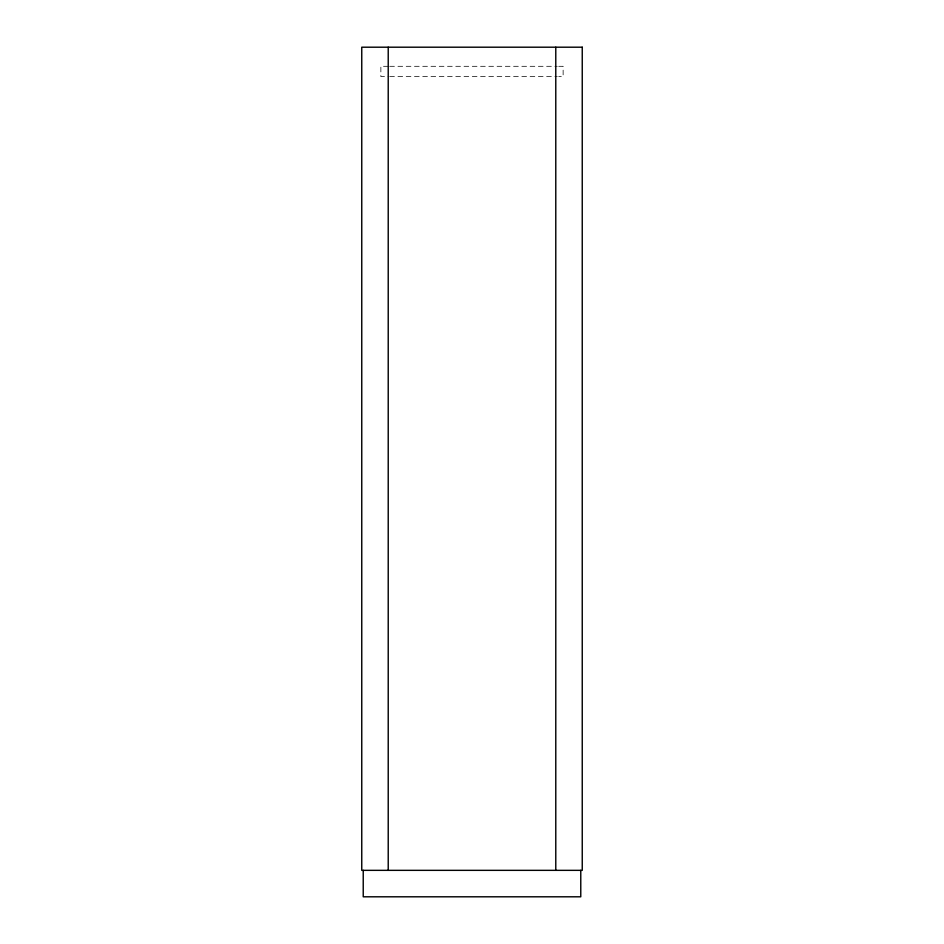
<?xml version="1.0" encoding="UTF-8"?>
<svg xmlns="http://www.w3.org/2000/svg" width="944" height="944" viewBox="0 0 944 944"><rect width="100%" height="100%" fill="white"/><g stroke="black" fill="none" stroke-linecap="round" stroke-linejoin="round"><path stroke-width="0.71" stroke-dasharray="4.72 3.54" d="M388.22 66.304L380.869 66.304L380.869 76.594L388.22 76.594M389.683 66.304L557.255 66.304M558.718 66.304L563.131 66.304L563.131 76.594L558.718 76.594M389.683 76.594L557.255 76.594"/><path stroke-width="1.42" d="M580.772 870.344L580.772 896.8L363.228 896.8L363.228 870.344M555.78 47.2L555.78 870.344M388.22 47.2L388.22 870.344M582.247 47.2L361.753 47.2L361.753 870.344L582.247 870.344L582.247 47.2"/></g></svg>
